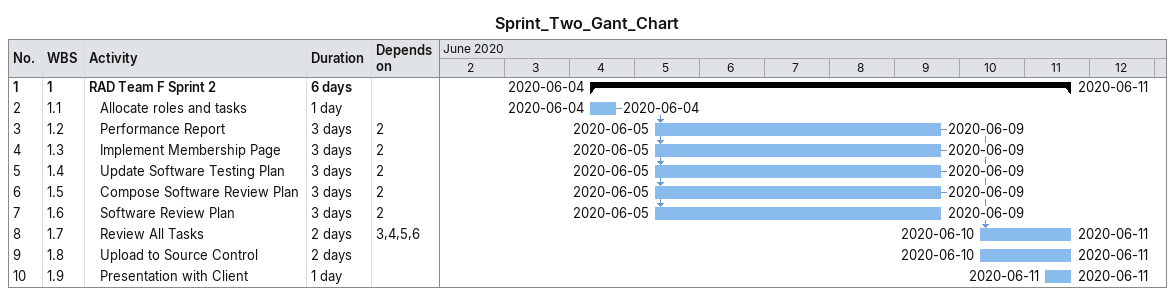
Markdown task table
Sprint_Two_Gant_Chart

| ID | WBS | Task | Duration | Start | Finish | Predecessors |
|---|---|---|---|---|---|---|
| 1 | 1 | **RAD Team F Sprint 2** | 6d | 2020-06-04 | 2020-06-11 |  |
| 2 | 1.1 | Allocate roles and tasks | 1d | 2020-06-04 | 2020-06-04 |  |
| 3 | 1.2 | Performance Report | 3d | 2020-06-05 | 2020-06-09 | 2 |
| 4 | 1.3 | Implement Membership Page | 3d | 2020-06-05 | 2020-06-09 | 2 |
| 5 | 1.4 | Update Software Testing Plan | 3d | 2020-06-05 | 2020-06-09 | 2 |
| 6 | 1.5 | Compose Software Review Plan | 3d | 2020-06-05 | 2020-06-09 | 2 |
| 7 | 1.6 | Software Review Plan | 3d | 2020-06-05 | 2020-06-09 | 2 |
| 8 | 1.7 | Review All Tasks | 2d | 2020-06-10 | 2020-06-11 | 3, 4, 5, 6 |
| 9 | 1.8 | Upload to Source Control | 2d | 2020-06-10 | 2020-06-11 |  |
| 10 | 1.9 | Presentation with Client | 1d | 2020-06-11 | 2020-06-11 |  |
